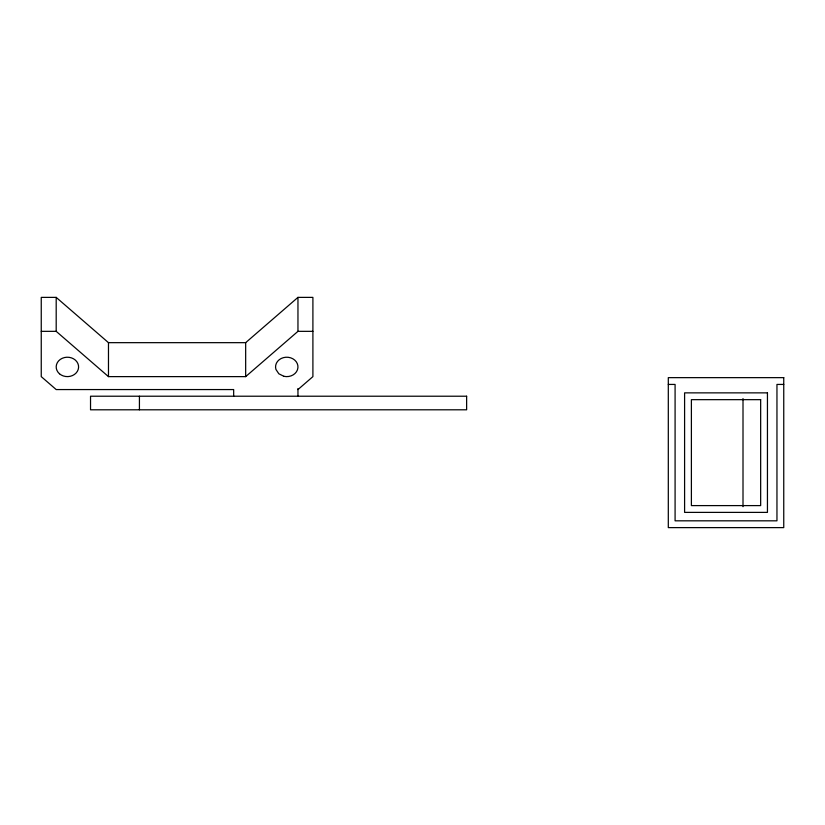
<?xml version="1.0" encoding="UTF-8"?>
<svg xmlns="http://www.w3.org/2000/svg" width="825" height="825" viewBox="0 0 825 825"><rect width="100%" height="100%" fill="white"/><g stroke="black" fill="none" stroke-linecap="round" stroke-linejoin="round"><path stroke-width="1.24" d="M233.671 396.217L233.671 389.565L56.193 389.565L41.25 376.623L41.25 297.382L56.193 297.382L108.477 342.664L245.664 342.664L297.959 297.382L312.902 297.382L312.902 376.623L297.959 389.565M41.25 331.341L56.193 331.341L108.477 376.623L245.664 376.623L297.959 331.341L312.902 331.341M668.302 384.429L675.087 384.429L675.087 520.822L776.954 520.822L776.954 384.429L783.75 384.429M743.005 398.588L743.005 506.674M297.959 297.382L297.959 331.341M297.959 388.513L297.959 396.217M245.664 342.664L245.664 376.623M139.425 396.217L139.425 409.798M108.477 342.664L108.477 376.623M56.193 297.382L56.193 331.341M783.75 377.644L668.302 377.644L668.302 527.618L783.75 527.618L783.75 377.644M767.446 392.865L684.595 392.865L684.595 512.387L767.446 512.387L767.446 392.865M466.63 396.217L90.533 396.217L90.533 409.798L466.63 409.798L466.63 396.217M760.66 399.661L691.391 399.661L691.391 505.601L760.66 505.601L760.66 399.661M283.852 376.293L278.829 373.777L275.932 369.425A11.21 9.704 0 0 1 285.78 357.246A11.21 9.704 0 0 1 297.918 367.764A11.21 9.704 0 0 1 283.852 376.293M59.472 373.777A11.21 9.704 0 0 0 78.22 369.425A11.21 9.704 0 0 0 64.494 357.545A11.21 9.704 0 0 0 59.472 373.777"/></g></svg>
